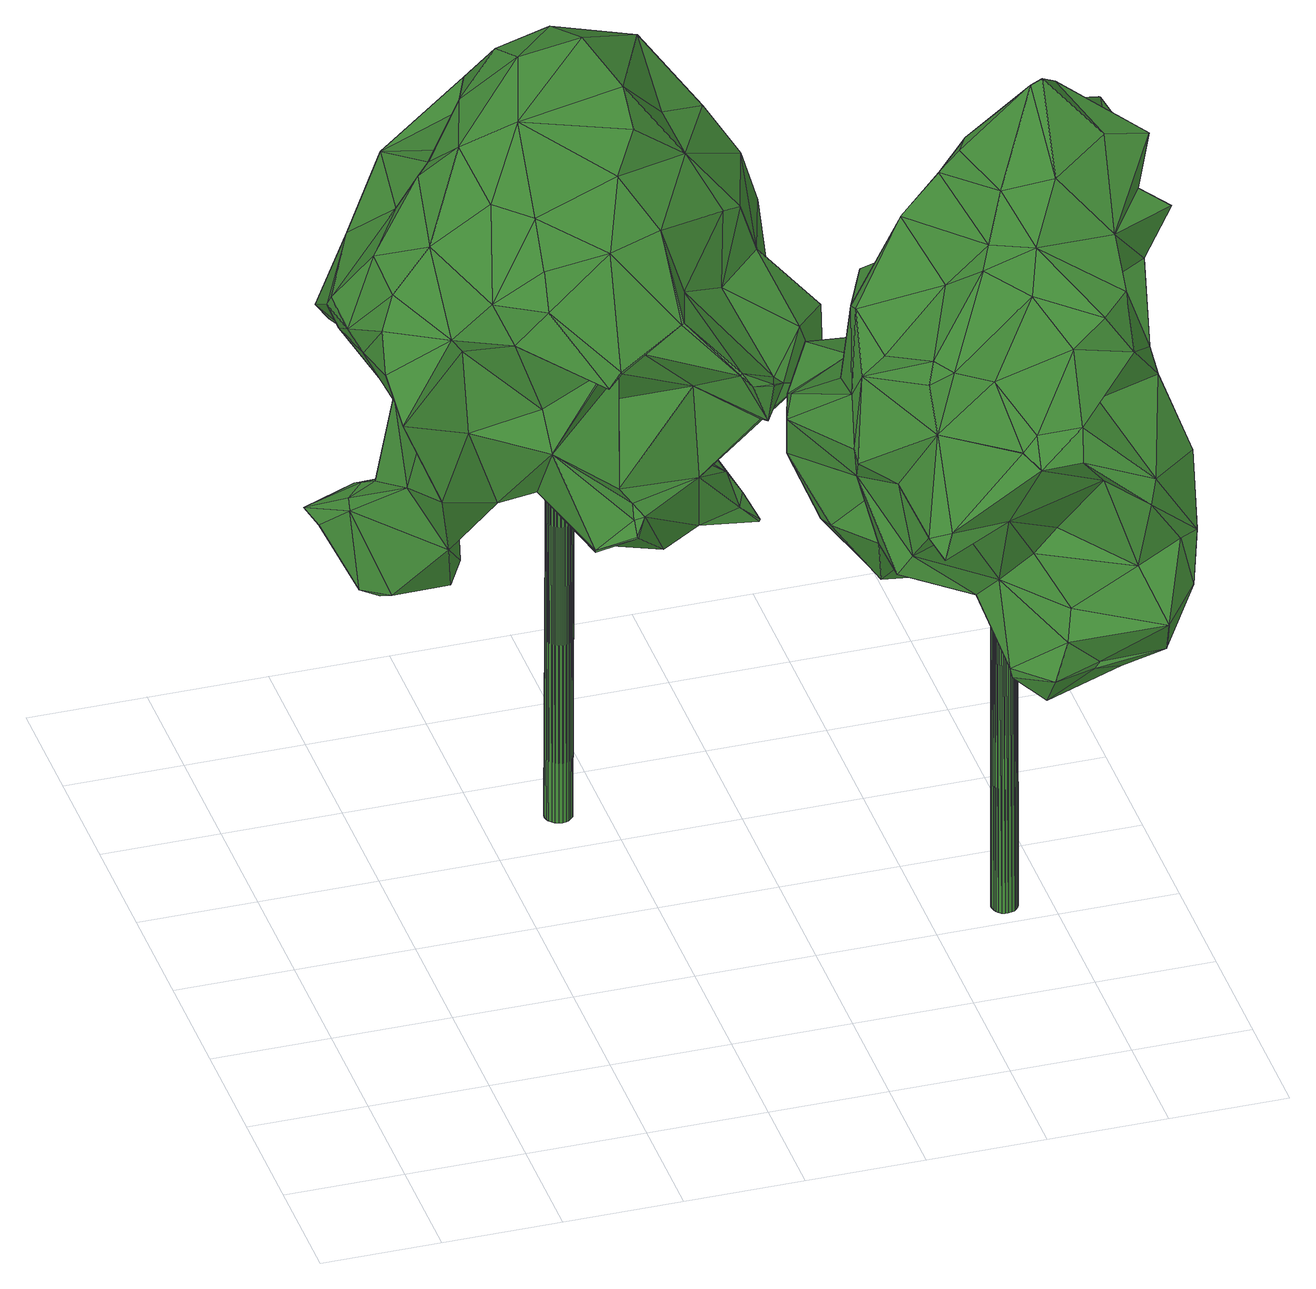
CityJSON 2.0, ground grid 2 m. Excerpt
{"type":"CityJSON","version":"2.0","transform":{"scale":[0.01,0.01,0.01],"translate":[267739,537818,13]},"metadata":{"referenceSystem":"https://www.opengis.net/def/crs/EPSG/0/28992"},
"CityObjects":{
"tree1":{"type":"SolitaryVegetationObject","attributes":{"gtid":246,"crown_width_m":7.89,"crown_median_z":22.29,"crown_r50_m":0.338,"crown_porosity":0.911,"trunk_H_m":9.11,"trunk_DBH_m":0.455,"trunk_radius_m":0.228,"trunk_base_height_m":13.18,"original_gtid":"246"},"geometry":[{"type":"Solid","lod":"3","boundaries":[[[[0,1,2]],[[3,4,5]],[[6,7,8]],[[9,10,11]],[[12,13,14]],[[15,13,12]],[[16,17,18]],[[19,20,21]],[[22,10,9]],[[23,24,25]],[[10,22,26]],[[27,28,29]],[[28,30,29]],[[31,32,6]],[[10,26,33]],[[34,10,33]],[[35,36,19]],[[19,21,35]],[[37,38,11]],[[39,40,41]],[[42,41,40]],[[43,44,45]],[[46,47,31]],[[48,1,15]],[[49,50,51]],[[36,52,53]],[[54,55,56]],[[57,3,39]],[[58,59,60]],[[61,59,58]],[[14,13,47]],[[62,63,64]],[[65,66,67]],[[68,69,70]],[[71,72,73]],[[74,75,76]],[[23,2,1]],[[69,77,78]],[[79,80,81]],[[82,81,80]],[[83,3,64]],[[79,84,49]],[[85,29,86]],[[87,88,89]],[[90,91,0]],[[92,46,93]],[[25,2,23]],[[94,32,95]],[[27,96,97]],[[98,86,99]],[[85,86,98]],[[85,98,99]],[[20,53,52]],[[100,101,102]],[[103,104,28]],[[102,55,54]],[[56,105,106]],[[107,87,108]],[[48,23,1]],[[109,110,111]],[[112,113,114]],[[30,89,115]],[[116,117,71]],[[12,14,118]],[[109,111,119]],[[109,119,120]],[[54,20,100]],[[58,121,122]],[[21,20,54]],[[0,123,90]],[[124,125,126]],[[127,128,129]],[[130,131,132]],[[133,134,56]],[[132,131,38]],[[23,48,24]],[[135,24,48]],[[136,91,137]],[[138,126,139]],[[10,24,135]],[[140,141,142]],[[93,46,143]],[[91,136,0]],[[138,139,67]],[[15,1,136]],[[139,144,65]],[[25,34,4]],[[25,4,57]],[[145,120,84]],[[143,146,93]],[[147,93,146]],[[136,1,0]],[[97,96,148]],[[125,144,139]],[[86,29,149]],[[150,151,63]],[[52,36,152]],[[153,93,147]],[[46,92,154]],[[155,156,101]],[[33,62,157]],[[158,159,110]],[[96,110,159]],[[56,55,133]],[[160,161,162]],[[102,54,100]],[[160,66,163]],[[160,163,164]],[[55,102,156]],[[133,55,156]],[[27,165,166]],[[167,168,16]],[[102,101,156]],[[33,169,62]],[[79,145,84]],[[156,155,133]],[[146,170,153]],[[126,125,139]],[[100,52,101]],[[20,52,100]],[[171,137,31]],[[113,172,173]],[[9,38,174]],[[64,151,83]],[[139,65,67]],[[175,176,150]],[[101,152,155]],[[63,151,64]],[[103,177,104]],[[178,70,179]],[[180,107,122]],[[181,179,182]],[[182,179,78]],[[0,2,123]],[[26,183,169]],[[26,169,33]],[[56,134,184]],[[162,185,138]],[[16,18,77]],[[186,187,188]],[[88,87,107]],[[85,99,128]],[[45,44,189]],[[190,43,170]],[[160,162,66]],[[162,67,66]],[[49,130,80]],[[79,49,80]],[[191,192,193]],[[31,137,91]],[[3,40,39]],[[128,99,129]],[[148,96,159]],[[148,159,158]],[[194,195,148]],[[196,146,143]],[[33,157,34]],[[34,157,5]],[[76,75,183]],[[120,145,105]],[[106,105,145]],[[29,85,197]],[[165,177,166]],[[147,146,153]],[[7,198,8]],[[196,8,198]],[[197,85,128]],[[153,92,93]],[[174,38,199]],[[52,152,101]],[[200,201,186]],[[37,11,48]],[[75,169,183]],[[109,120,202]],[[130,49,131]],[[51,131,49]],[[62,203,63]],[[204,203,75]],[[204,75,74]],[[165,104,177]],[[205,182,164]],[[164,206,205]],[[115,89,88]],[[12,80,130]],[[118,207,80]],[[153,45,92]],[[15,208,48]],[[53,19,36]],[[209,26,22]],[[138,201,126]],[[210,201,138]],[[166,28,27]],[[103,28,166]],[[22,193,209]],[[211,121,210]],[[81,212,106]],[[195,61,213]],[[211,122,121]],[[209,183,26]],[[76,183,209]],[[204,86,149]],[[193,9,214]],[[193,22,9]],[[174,214,9]],[[106,145,81]],[[165,215,87]],[[108,87,215]],[[9,11,38]],[[68,70,178]],[[203,62,169]],[[203,169,75]],[[91,32,31]],[[108,213,216]],[[217,210,218]],[[219,203,204]],[[204,173,219]],[[4,3,57]],[[72,172,220]],[[163,144,124]],[[191,193,214]],[[221,222,140]],[[30,104,89]],[[122,185,180]],[[76,99,74]],[[58,210,121]],[[165,87,104]],[[209,192,76]],[[223,41,42]],[[29,224,225]],[[106,212,226]],[[210,58,218]],[[219,71,117]],[[41,95,90]],[[227,64,157]],[[227,157,62]],[[83,151,178]],[[109,202,158]],[[45,189,92]],[[92,189,154]],[[74,99,86]],[[129,228,127]],[[171,31,229]],[[171,229,136]],[[112,172,113]],[[65,144,66]],[[163,66,144]],[[167,178,168]],[[35,226,43]],[[212,43,226]],[[38,37,132]],[[47,229,31]],[[87,89,104]],[[225,111,110]],[[197,142,141]],[[119,111,225]],[[151,150,176]],[[81,145,79]],[[220,230,231]],[[220,112,230]],[[40,232,42]],[[29,225,27]],[[27,225,96]],[[110,96,225]],[[230,88,231]],[[68,178,233]],[[167,233,178]],[[179,70,78]],[[175,180,234]],[[34,235,10]],[[25,235,34]],[[25,123,2]],[[57,123,25]],[[25,24,235]],[[127,228,191]],[[82,80,207]],[[138,67,162]],[[74,86,204]],[[196,236,146]],[[124,236,196]],[[206,124,196]],[[200,146,236]],[[237,186,238]],[[17,16,168]],[[215,213,108]],[[30,115,239]],[[140,120,141]],[[131,51,199]],[[131,199,38]],[[51,222,240]],[[50,222,51]],[[120,105,202]],[[43,241,242]],[[188,242,241]],[[105,56,184]],[[71,73,116]],[[179,232,83]],[[40,83,232]],[[175,243,180]],[[60,105,184]],[[13,15,229]],[[14,47,154]],[[46,154,47]],[[54,226,21]],[[21,226,35]],[[73,72,231]],[[72,220,231]],[[130,208,12]],[[146,200,170]],[[17,168,176]],[[44,43,212]],[[35,43,36]],[[186,188,244]],[[186,244,200]],[[43,45,153]],[[53,20,19]],[[161,160,164]],[[42,94,223]],[[205,94,42]],[[90,95,91]],[[41,223,95]],[[32,94,205]],[[7,32,205]],[[184,218,60]],[[184,242,218]],[[118,14,189]],[[118,189,207]],[[14,154,189]],[[104,30,28]],[[155,134,133]],[[184,134,155]],[[189,44,207]],[[207,44,82]],[[68,77,69]],[[233,77,68]],[[88,107,243]],[[42,245,205]],[[36,184,152]],[[155,152,184]],[[117,203,219]],[[117,63,203]],[[166,177,103]],[[82,212,81]],[[44,212,82]],[[162,161,185]],[[161,18,246]],[[180,185,161]],[[43,153,170]],[[188,241,43]],[[190,188,43]],[[181,182,245]],[[181,245,179]],[[128,247,197]],[[127,247,128]],[[191,247,127]],[[236,201,200]],[[124,201,236]],[[126,201,124]],[[193,192,209]],[[6,8,143]],[[143,8,196]],[[248,117,116]],[[63,248,150]],[[117,248,63]],[[217,188,187]],[[188,217,242]],[[240,199,51]],[[221,240,222]],[[244,188,170]],[[190,170,188]],[[94,95,223]],[[112,220,172]],[[64,3,157]],[[34,5,4]],[[174,199,240]],[[3,5,157]],[[233,167,77]],[[77,167,16]],[[32,91,95]],[[30,249,29]],[[149,29,249]],[[249,114,113]],[[227,62,64]],[[151,176,168]],[[178,151,168]],[[206,196,198]],[[135,11,10]],[[12,118,80]],[[15,12,208]],[[221,140,197]],[[136,229,15]],[[37,208,130]],[[54,56,226]],[[39,41,90]],[[180,243,107]],[[242,184,36]],[[106,226,56]],[[250,61,122]],[[246,18,234]],[[230,112,88]],[[43,242,36]],[[192,99,76]],[[192,228,99]],[[129,99,228]],[[191,228,192]],[[214,174,247]],[[214,247,191]],[[72,219,172]],[[173,172,219]],[[107,216,122]],[[108,216,107]],[[150,243,175]],[[73,88,243]],[[116,243,248]],[[244,170,200]],[[210,217,238]],[[27,215,165]],[[97,215,27]],[[248,243,150]],[[246,234,161]],[[161,234,180]],[[202,194,148]],[[158,202,148]],[[88,112,115]],[[219,72,71]],[[122,61,58]],[[112,251,115]],[[178,179,83]],[[217,218,242]],[[60,218,58]],[[48,208,37]],[[206,198,205]],[[7,205,198]],[[205,245,182]],[[48,11,135]],[[123,252,90]],[[7,6,32]],[[6,143,46]],[[3,83,40]],[[39,252,57]],[[249,30,239]],[[46,31,6]],[[234,176,175]],[[69,78,70]],[[10,235,24]],[[73,231,88]],[[47,13,229]],[[73,243,116]],[[110,109,158]],[[141,224,29]],[[141,29,197]],[[210,238,201]],[[225,224,119]],[[224,141,120]],[[119,224,120]],[[245,42,232]],[[245,232,179]],[[140,142,197]],[[90,252,39]],[[123,57,252]],[[194,59,195]],[[61,195,59]],[[97,213,215]],[[195,213,97]],[[250,122,216]],[[201,238,186]],[[237,187,186]],[[50,120,222]],[[211,210,138]],[[138,185,211]],[[122,211,185]],[[84,120,50]],[[49,84,50]],[[164,182,161]],[[163,124,206]],[[163,206,164]],[[125,124,144]],[[136,137,171]],[[148,195,97]],[[249,239,114]],[[217,187,238]],[[237,238,187]],[[194,202,59]],[[60,59,105]],[[202,105,59]],[[239,115,251]],[[78,77,18]],[[182,18,161]],[[78,18,182]],[[234,18,176]],[[17,176,18]],[[132,37,130]],[[240,221,174]],[[247,221,197]],[[174,221,247]],[[140,222,120]],[[149,253,204]],[[204,253,173]],[[249,253,149]],[[173,253,113]],[[249,113,253]],[[112,114,239]],[[239,251,112]],[[216,213,250]],[[250,213,61]],[[254,255,256]],[[254,256,257]],[[257,256,258]],[[257,258,259]],[[256,255,260]],[[256,260,258]],[[258,260,261]],[[258,261,259]],[[260,255,262]],[[260,262,261]],[[261,262,263]],[[261,263,259]],[[262,255,264]],[[262,264,263]],[[263,264,265]],[[263,265,259]],[[264,255,266]],[[264,266,265]],[[265,266,267]],[[265,267,259]],[[266,255,268]],[[266,268,267]],[[267,268,269]],[[267,269,259]],[[268,255,270]],[[268,270,269]],[[269,270,271]],[[269,271,259]],[[270,255,272]],[[270,272,271]],[[271,272,273]],[[271,273,259]],[[272,255,274]],[[272,274,273]],[[273,274,275]],[[273,275,259]],[[274,255,276]],[[274,276,275]],[[275,276,277]],[[275,277,259]],[[276,255,278]],[[276,278,277]],[[277,278,279]],[[277,279,259]],[[278,255,280]],[[278,280,279]],[[279,280,281]],[[279,281,259]],[[280,255,282]],[[280,282,281]],[[281,282,283]],[[281,283,259]],[[282,255,284]],[[282,284,283]],[[283,284,285]],[[283,285,259]],[[284,255,286]],[[284,286,285]],[[285,286,287]],[[285,287,259]],[[286,255,288]],[[286,288,287]],[[287,288,289]],[[287,289,259]],[[288,255,290]],[[288,290,289]],[[289,290,291]],[[289,291,259]],[[290,255,292]],[[290,292,291]],[[291,292,293]],[[291,293,259]],[[292,255,294]],[[292,294,293]],[[293,294,295]],[[293,295,259]],[[294,255,296]],[[294,296,295]],[[295,296,297]],[[295,297,259]],[[296,255,298]],[[296,298,297]],[[297,298,299]],[[297,299,259]],[[298,255,300]],[[298,300,299]],[[299,300,301]],[[299,301,259]],[[300,255,302]],[[300,302,301]],[[301,302,303]],[[301,303,259]],[[302,255,254]],[[302,254,303]],[[303,254,257]],[[303,257,259]]]]}]},
"tree2":{"type":"SolitaryVegetationObject","attributes":{"gtid":198,"crown_width_m":7.29,"crown_median_z":22.56,"crown_r50_m":0.337,"crown_porosity":0.909,"trunk_H_m":9.37,"trunk_DBH_m":0.426,"trunk_radius_m":0.213,"trunk_base_height_m":13.19,"original_gtid":"198"},"geometry":[{"type":"Solid","lod":"3","boundaries":[[[[304,305,306]],[[307,308,309]],[[310,308,307]],[[311,312,313]],[[314,315,316]],[[309,317,307]],[[318,319,320]],[[321,322,323]],[[324,325,326]],[[314,327,328]],[[329,330,331]],[[332,321,333]],[[315,334,316]],[[335,334,315]],[[328,336,337]],[[338,325,324]],[[311,339,340]],[[314,316,327]],[[341,342,343]],[[344,345,346]],[[347,348,349]],[[340,350,311]],[[351,352,353]],[[354,330,355]],[[356,336,334]],[[357,358,359]],[[360,361,362]],[[363,364,365]],[[366,367,368]],[[369,360,362]],[[370,371,372]],[[373,374,375]],[[376,307,317]],[[377,336,356]],[[378,376,379]],[[380,376,378]],[[380,378,381]],[[359,382,383]],[[340,339,384]],[[385,386,387]],[[388,389,390]],[[388,390,391]],[[392,361,393]],[[361,392,394]],[[395,396,397]],[[388,396,395]],[[398,312,311]],[[399,358,400]],[[401,402,403]],[[404,347,341]],[[405,347,404]],[[329,406,407]],[[329,323,406]],[[364,408,409]],[[392,393,410]],[[411,412,413]],[[414,371,370]],[[415,407,387]],[[415,329,407]],[[416,328,337]],[[417,418,399]],[[408,419,420]],[[372,421,422]],[[423,398,311]],[[424,425,387]],[[379,376,353]],[[384,426,370]],[[427,428,429]],[[430,428,427]],[[324,431,338]],[[432,433,306]],[[434,435,436]],[[437,435,434]],[[354,438,325]],[[439,417,440]],[[346,441,442]],[[311,313,339]],[[443,319,444]],[[445,339,313]],[[309,446,317]],[[447,411,448]],[[449,448,411]],[[325,450,326]],[[406,323,322]],[[451,322,321]],[[379,452,378]],[[390,331,330]],[[364,453,365]],[[451,406,322]],[[395,389,388]],[[389,395,451]],[[329,333,323]],[[323,333,321]],[[454,420,419]],[[434,436,414]],[[376,317,353]],[[332,333,331]],[[332,331,390]],[[380,307,376]],[[363,455,454]],[[456,348,457]],[[458,307,380]],[[336,377,459]],[[460,459,377]],[[445,429,339]],[[384,339,429]],[[443,358,357]],[[383,461,462]],[[351,446,455]],[[351,455,365]],[[463,418,417]],[[336,464,465]],[[330,354,390]],[[404,341,343]],[[343,461,404]],[[466,467,386]],[[360,369,397]],[[360,397,468]],[[450,469,326]],[[458,310,307]],[[356,334,335]],[[470,352,471]],[[429,428,426]],[[384,372,350]],[[384,370,372]],[[384,350,340]],[[468,448,472]],[[364,409,453]],[[313,444,445]],[[315,473,335]],[[353,352,474]],[[325,338,475]],[[348,347,405]],[[348,405,457]],[[354,475,390]],[[348,337,408]],[[446,476,455]],[[477,455,476]],[[445,444,319]],[[395,367,366]],[[383,462,401]],[[445,319,318]],[[442,344,346]],[[354,325,475]],[[402,478,479]],[[398,480,312]],[[440,312,480]],[[398,423,480]],[[443,357,319]],[[481,482,397]],[[391,482,481]],[[334,336,483]],[[334,483,316]],[[414,426,434]],[[407,385,387]],[[406,442,407]],[[393,484,410]],[[421,410,484]],[[485,345,486]],[[485,486,380]],[[487,488,361]],[[489,375,374]],[[380,486,345]],[[412,411,490]],[[491,304,492]],[[312,400,313]],[[464,336,459]],[[393,361,484]],[[493,494,425]],[[363,454,419]],[[361,495,362]],[[394,495,361]],[[347,342,341]],[[496,422,421]],[[349,408,420]],[[349,348,408]],[[497,305,491]],[[351,471,352]],[[477,454,455]],[[421,484,496]],[[460,498,459]],[[499,472,449]],[[345,495,394]],[[462,461,343]],[[347,476,479]],[[500,476,501]],[[456,457,493]],[[500,502,403]],[[498,503,459]],[[311,350,423]],[[432,504,374]],[[505,506,317]],[[306,507,304]],[[499,361,488]],[[451,442,406]],[[452,467,508]],[[466,441,509]],[[364,363,419]],[[408,364,419]],[[471,351,365]],[[404,493,510]],[[447,448,324]],[[421,372,371]],[[496,449,413]],[[379,511,452]],[[353,511,379]],[[507,433,404]],[[507,404,461]],[[415,387,373]],[[327,483,328]],[[336,328,483]],[[474,409,337]],[[476,446,501]],[[382,492,461]],[[344,366,345]],[[308,310,435]],[[415,373,375]],[[306,433,507]],[[494,387,425]],[[512,326,469]],[[449,411,413]],[[443,400,358]],[[374,504,438]],[[405,404,457]],[[513,514,500]],[[427,500,514]],[[314,416,315]],[[391,390,475]],[[391,475,338]],[[515,337,336]],[[374,438,489]],[[325,469,450]],[[416,337,335]],[[456,335,337]],[[442,451,395]],[[473,315,416]],[[516,474,517]],[[427,514,430]],[[494,374,373]],[[383,401,320]],[[518,383,320]],[[399,418,359]],[[463,519,418]],[[439,519,463]],[[427,429,445]],[[427,445,318]],[[487,361,360]],[[491,520,521]],[[520,491,439]],[[466,407,441]],[[442,441,407]],[[452,508,381]],[[346,381,508]],[[496,484,499]],[[449,496,499]],[[380,345,458]],[[345,394,522]],[[345,522,458]],[[437,434,430]],[[456,337,348]],[[440,521,439]],[[520,439,521]],[[523,368,367]],[[437,430,514]],[[408,337,409]],[[512,504,432]],[[469,504,512]],[[432,306,512]],[[434,426,428]],[[429,426,384]],[[465,515,336]],[[497,512,305]],[[387,524,424]],[[440,480,521]],[[377,356,525]],[[433,493,404]],[[310,436,435]],[[474,465,517]],[[468,397,482]],[[468,482,431]],[[518,320,319]],[[443,444,400]],[[463,417,439]],[[505,353,506]],[[313,400,444]],[[399,400,417]],[[418,519,382]],[[492,526,461]],[[501,513,500]],[[417,400,440]],[[400,312,440]],[[399,359,358]],[[327,316,483]],[[451,321,389]],[[461,526,507]],[[304,526,492]],[[403,402,479]],[[412,521,422]],[[423,422,521]],[[423,521,480]],[[373,387,494]],[[512,306,305]],[[493,433,494]],[[353,505,351]],[[499,488,472]],[[365,453,527]],[[346,485,381]],[[346,345,485]],[[487,360,468]],[[481,397,396]],[[481,396,391]],[[391,396,388]],[[436,458,522]],[[380,381,485]],[[414,436,392]],[[452,381,378]],[[473,416,335]],[[328,416,314]],[[382,461,383]],[[496,413,422]],[[412,422,413]],[[350,372,422]],[[350,422,423]],[[498,424,503]],[[421,371,410]],[[370,426,414]],[[377,525,493]],[[425,377,493]],[[365,455,363]],[[382,359,418]],[[438,469,325]],[[528,382,519]],[[528,519,491]],[[447,529,411]],[[490,491,530]],[[490,530,412]],[[521,530,491]],[[521,412,530]],[[515,465,474]],[[531,337,515]],[[474,337,531]],[[351,505,446]],[[317,446,505]],[[518,359,383]],[[391,338,482]],[[431,482,338]],[[460,424,498]],[[431,448,468]],[[392,522,394]],[[357,359,518]],[[354,355,438]],[[518,319,357]],[[438,504,469]],[[324,448,431]],[[501,446,532]],[[349,454,347]],[[349,420,454]],[[476,347,454]],[[474,531,515]],[[459,533,464]],[[304,507,526]],[[404,510,457]],[[347,479,534]],[[479,500,403]],[[500,479,476]],[[401,478,402]],[[401,534,478]],[[497,491,490]],[[533,503,424]],[[533,459,503]],[[424,460,425]],[[377,425,460]],[[308,435,437]],[[424,524,533]],[[345,366,495]],[[369,523,397]],[[470,453,409]],[[456,525,335]],[[335,525,356]],[[442,366,344]],[[395,366,442]],[[458,436,310]],[[464,533,535]],[[467,516,535]],[[477,476,454]],[[467,535,386]],[[533,386,535]],[[465,464,535]],[[466,509,467]],[[346,509,441]],[[346,508,509]],[[467,509,508]],[[410,536,392]],[[414,392,536]],[[371,536,410]],[[371,414,536]],[[487,468,488]],[[472,488,468]],[[332,389,321]],[[474,352,470]],[[474,470,409]],[[304,491,305]],[[385,407,466]],[[308,514,513]],[[331,333,329]],[[397,367,395]],[[523,367,397]],[[390,389,332]],[[514,308,437]],[[456,493,525]],[[527,453,470]],[[527,470,471]],[[471,365,527]],[[308,532,309]],[[513,532,308]],[[513,501,532]],[[309,532,446]],[[436,522,392]],[[433,432,537]],[[362,495,368]],[[430,434,428]],[[368,495,366]],[[362,523,369]],[[368,523,362]],[[374,537,432]],[[494,433,537]],[[494,537,374]],[[386,385,466]],[[320,538,318]],[[491,519,439]],[[320,401,538]],[[401,403,538]],[[502,538,403]],[[500,538,502]],[[500,427,538]],[[318,538,427]],[[479,478,534]],[[438,355,489]],[[489,355,375]],[[375,355,415]],[[329,355,330]],[[415,355,329]],[[457,510,493]],[[467,452,511]],[[467,511,516]],[[516,511,474]],[[353,474,511]],[[343,342,462]],[[462,342,401]],[[534,401,342]],[[347,534,342]],[[449,472,448]],[[535,539,465]],[[535,516,539]],[[517,465,539]],[[517,539,516]],[[317,506,353]],[[499,484,361]],[[382,528,492]],[[324,326,529]],[[512,529,326]],[[491,492,528]],[[497,490,529]],[[324,529,447]],[[497,529,512]],[[490,411,529]],[[386,533,524]],[[386,524,387]],[[540,541,542]],[[540,542,543]],[[543,542,544]],[[543,544,545]],[[542,541,546]],[[542,546,544]],[[544,546,547]],[[544,547,545]],[[546,541,548]],[[546,548,547]],[[547,548,549]],[[547,549,545]],[[548,541,550]],[[548,550,549]],[[549,550,551]],[[549,551,545]],[[550,541,552]],[[550,552,551]],[[551,552,553]],[[551,553,545]],[[552,541,554]],[[552,554,553]],[[553,554,555]],[[553,555,545]],[[554,541,556]],[[554,556,555]],[[555,556,557]],[[555,557,545]],[[556,541,558]],[[556,558,557]],[[557,558,559]],[[557,559,545]],[[558,541,560]],[[558,560,559]],[[559,560,561]],[[559,561,545]],[[560,541,562]],[[560,562,561]],[[561,562,563]],[[561,563,545]],[[562,541,564]],[[562,564,563]],[[563,564,565]],[[563,565,545]],[[564,541,566]],[[564,566,565]],[[565,566,567]],[[565,567,545]],[[566,541,568]],[[566,568,567]],[[567,568,569]],[[567,569,545]],[[568,541,570]],[[568,570,569]],[[569,570,571]],[[569,571,545]],[[570,541,572]],[[570,572,571]],[[571,572,573]],[[571,573,545]],[[572,541,574]],[[572,574,573]],[[573,574,575]],[[573,575,545]],[[574,541,576]],[[574,576,575]],[[575,576,577]],[[575,577,545]],[[576,541,578]],[[576,578,577]],[[577,578,579]],[[577,579,545]],[[578,541,580]],[[578,580,579]],[[579,580,581]],[[579,581,545]],[[580,541,582]],[[580,582,581]],[[581,582,583]],[[581,583,545]],[[582,541,584]],[[582,584,583]],[[583,584,585]],[[583,585,545]],[[584,541,586]],[[584,586,585]],[[585,586,587]],[[585,587,545]],[[586,541,588]],[[586,588,587]],[[587,588,589]],[[587,589,545]],[[588,541,540]],[[588,540,589]],[[589,540,543]],[[589,543,545]]]]}]}
},
"vertices":[
[463,1035,1404],[476,955,1437],[549,1022,1438],[711,1107,1189],[703,1060,1301],[709,1043,1229],[315,1177,1095],[331,1238,1088],[318,1197,1080],[631,688,1249],[711,817,1296],[580,753,1320],[285,803,1211],[302,924,1263],[213,870,1164],[355,877,1340],[703,1215,893],[702,1184,917],[675,1151,925],[182,837,759],[89,842,726],[151,804,757],[759,769,1208],[566,899,1493],[618,848,1422],[683,987,1418],[794,792,1195],[675,625,718],[752,655,717],[672,613,818],[747,713,749],[295,1105,1195],[439,1193,1161],[833,917,1208],[781,954,1285],[200,820,769],[256,861,745],[441,745,1272],[540,662,1240],[620,1173,1239],[625,1162,1113],[560,1211,1177],[584,1246,1099],[233,829,919],[182,827,1013],[169,915,1006],[224,1054,1087],[282,978,1171],[442,842,1393],[376,642,1109],[512,600,1061],[494,516,1084],[158,894,686],[180,869,738],[143,772,755],[203,736,605],[284,698,700],[682,1083,1327],[503,885,669],[492,788,775],[431,833,728],[581,774,734],[870,946,1092],[852,1014,991],[816,1121,1091],[496,1306,748],[502,1256,752],[509,1262,726],[727,1240,899],[698,1222,895],[700,1191,920],[763,968,891],[710,972,893],[755,1002,840],[894,670,919],[912,743,1016],[855,670,1033],[699,1221,892],[673,1153,928],[307,698,1075],[289,696,1101],[191,639,993],[185,712,1044],[786,1161,1070],[426,657,968],[751,540,961],[859,672,922],[762,821,705],[740,863,714],[760,821,708],[475,1144,1286],[442,1136,1288],[153,929,1045],[178,1075,945],[528,1264,1102],[470,1191,1195],[614,616,690],[612,619,689],[746,659,982],[803,584,991],[105,813,709],[173,824,613],[158,768,603],[787,661,683],[766,687,722],[362,688,781],[252,626,844],[739,865,711],[729,833,707],[475,526,774],[538,499,802],[536,501,803],[617,849,787],[605,762,904],[651,765,768],[720,834,720],[801,995,874],[804,963,905],[218,785,1144],[539,529,817],[428,609,912],[519,934,677],[567,935,667],[562,1054,1397],[409,1196,844],[408,1258,795],[368,1176,692],[727,501,1053],[754,508,978],[764,509,1042],[347,669,1175],[427,623,1174],[432,666,1223],[309,768,583],[330,786,614],[618,790,1378],[392,996,1346],[424,1079,1268],[467,1105,676],[473,1279,712],[550,650,1016],[533,590,838],[568,718,920],[216,1118,973],[411,1259,796],[309,671,936],[268,1100,936],[193,1048,932],[498,572,758],[749,692,969],[852,1003,867],[798,1118,1002],[213,879,646],[205,988,946],[155,912,1069],[236,854,602],[188,754,595],[772,1047,1135],[475,526,770],[505,540,767],[480,1214,777],[558,1088,800],[515,1148,734],[441,1203,864],[500,1194,912],[773,675,677],[786,661,680],[739,1234,886],[738,1173,934],[825,804,1100],[264,972,971],[358,975,1270],[615,863,934],[700,804,974],[635,586,1134],[783,1035,796],[733,1143,941],[787,663,681],[739,1175,937],[686,1124,1012],[662,1072,724],[614,1070,1062],[516,1135,931],[824,801,1102],[339,832,701],[604,1063,740],[473,1054,896],[454,914,867],[401,919,908],[165,853,1045],[389,916,945],[718,530,1061],[788,590,1002],[668,680,1129],[519,671,801],[577,671,740],[303,1142,983],[663,617,992],[344,1203,1050],[520,537,1098],[333,1098,901],[423,1120,780],[421,668,804],[859,826,959],[844,798,944],[467,1202,1078],[445,1207,938],[193,760,1096],[383,795,1278],[745,732,1089],[452,1000,707],[490,979,702],[237,698,917],[630,753,736],[639,587,1135],[685,690,702],[718,834,717],[454,904,781],[434,882,763],[788,872,932],[625,961,864],[581,612,1071],[515,599,1060],[561,1276,1122],[544,554,832],[557,527,821],[227,736,805],[780,1004,1097],[764,512,1043],[327,949,1270],[646,1000,777],[714,1013,822],[623,1163,1110],[739,1238,886],[714,1017,822],[702,916,1313],[331,1101,902],[514,943,790],[476,1012,731],[658,774,762],[521,537,1094],[367,816,942],[347,855,774],[784,1031,797],[338,1054,963],[577,1153,1094],[652,1042,906],[715,529,1058],[851,1000,866],[659,709,814],[636,822,755],[637,822,758],[577,1107,1275],[715,747,978],[548,895,18],[525,895,18],[547,901,18],[548,883,929],[547,889,930],[525,883,929],[545,906,18],[545,894,930],[541,911,18],[541,899,930],[537,915,18],[537,903,930],[531,917,18],[531,905,930],[525,918,18],[525,906,930],[519,917,18],[519,905,930],[514,915,18],[514,903,930],[509,911,18],[509,900,930],[505,907,18],[505,895,930],[503,901,18],[503,889,930],[502,895,18],[502,884,929],[503,889,18],[503,878,929],[505,884,18],[505,872,929],[509,879,18],[509,867,929],[513,876,18],[513,864,929],[519,873,18],[519,861,929],[525,872,18],[525,861,929],[531,873,18],[531,861,929],[536,875,18],[536,864,929],[541,879,18],[541,867,929],[545,883,18],[545,872,929],[547,889,18],[547,877,929],
[1272,433,1179],[1255,354,1133],[1254,375,1026],[802,563,984],[908,571,1033],[861,658,1011],[789,494,1033],[1175,466,1564],[1233,526,1521],[1166,565,1464],[1315,816,605],[1381,781,636],[1379,780,633],[858,642,951],[1148,743,1269],[1203,681,1368],[1282,728,1227],[1101,87,684],[1044,135,673],[1098,124,626],[1264,78,1046],[1339,103,920],[1350,162,1030],[1315,813,602],[1283,800,608],[1227,144,654],[1291,107,702],[1289,104,701],[1184,120,686],[1175,118,676],[1345,747,662],[1343,717,696],[1240,695,627],[1177,771,732],[1250,56,1014],[1085,526,1442],[1069,504,1435],[1226,623,1012],[1280,739,1066],[1368,687,1053],[885,238,835],[842,317,980],[892,362,812],[1220,771,977],[1212,820,821],[1220,847,834],[1103,392,1424],[966,761,850],[980,748,826],[928,632,775],[1331,94,821],[1221,175,741],[1291,642,695],[1349,670,1375],[1350,667,1376],[1382,627,1328],[934,101,992],[935,182,1128],[901,115,980],[1075,887,827],[1028,901,768],[1012,867,826],[911,240,863],[966,149,961],[928,165,959],[920,88,952],[968,491,1337],[1004,366,1281],[1066,336,1365],[1246,327,734],[1317,347,793],[1247,296,754],[818,561,854],[1277,583,701],[830,472,800],[847,538,793],[778,486,926],[838,442,805],[1338,575,1251],[1397,626,1200],[1039,519,1389],[1163,346,757],[1138,456,716],[1219,364,687],[1142,139,783],[1129,111,739],[1273,37,791],[1241,101,870],[857,336,1155],[934,226,1194],[834,283,1026],[1039,190,826],[1096,190,864],[1036,125,980],[1193,464,1574],[1343,609,1350],[1244,559,1466],[1290,761,1179],[1237,800,1084],[1217,762,1070],[1243,603,967],[1187,700,854],[1072,159,655],[1137,238,718],[1148,860,738],[1097,814,737],[951,256,1217],[1256,171,1230],[1258,220,1313],[1208,172,1304],[875,431,1218],[1205,261,751],[1311,782,643],[1235,539,1407],[1326,563,1316],[1138,895,824],[1203,906,828],[1048,308,1337],[1136,309,1363],[1184,360,1453],[1206,415,638],[1305,438,751],[969,494,1336],[1081,591,1220],[1020,520,1259],[1070,572,1302],[931,594,1177],[1145,84,1097],[1265,333,944],[1260,492,913],[877,464,1202],[859,460,1071],[848,364,1104],[901,465,1071],[1263,249,838],[1337,416,1368],[1358,427,1462],[1031,251,803],[1011,224,780],[1239,651,1402],[1205,647,1401],[1151,668,1346],[974,732,951],[1198,182,1145],[1154,114,1143],[1156,170,1255],[1348,148,956],[1040,135,691],[906,460,701],[1026,900,769],[1139,862,850],[1014,774,910],[1301,681,754],[1259,661,788],[771,464,1006],[1158,533,620],[1213,503,678],[1337,600,1082],[1386,691,1080],[1306,545,1311],[1134,555,633],[1143,623,686],[1103,383,773],[990,436,681],[1078,88,1092],[1305,214,956],[1039,811,807],[988,777,829],[1085,136,1127],[1345,749,664],[1062,666,770],[1308,90,917],[1099,803,1004],[1056,754,922],[1235,809,1081],[1211,793,1065],[1279,411,1486],[1138,202,898],[1192,127,1026],[1311,780,641],[978,234,1204],[915,382,910],[866,429,1004],[1059,127,1104],[1059,125,1106],[1264,285,793],[1300,232,1192],[1337,385,1254],[1273,509,1219],[1321,540,851],[1314,379,777],[889,245,1002],[1112,251,1312],[1294,261,1168],[1195,476,652],[1039,215,1187],[1101,675,1103],[1027,681,948],[1190,672,1136],[1181,448,635],[1277,272,928],[970,727,869],[928,569,918],[1233,477,1052],[917,430,694],[1016,354,832],[1209,535,848],[949,541,792],[1295,260,1074],[1038,609,1055],[949,600,1124],[1148,630,705],[1025,518,801],[1065,664,771],[1282,725,1227],[1306,536,1285],[1379,373,1354],[1270,322,1353],[835,307,1038],[920,91,950],[1203,414,639],[1291,611,719],[1247,553,1116],[1023,866,805],[1291,523,1269],[1311,223,1143],[1235,302,1270],[1175,738,761],[997,677,927],[1178,447,636],[1237,811,1080],[1111,478,728],[899,352,1175],[1218,363,866],[1168,717,1243],[1153,564,777],[1146,445,19],[1125,445,19],[1146,451,19],[1149,460,956],[1149,465,955],[1128,459,956],[1143,456,19],[1147,470,955],[1140,460,19],[1143,475,955],[1135,464,19],[1139,478,955],[1130,466,19],[1133,480,955],[1125,466,19],[1128,481,955],[1119,465,19],[1122,480,955],[1114,463,19],[1117,478,955],[1110,460,19],[1113,474,955],[1106,455,19],[1110,470,956],[1104,450,19],[1108,464,956],[1104,445,19],[1107,459,956],[1105,439,19],[1108,453,956],[1107,434,19],[1110,448,956],[1110,430,19],[1113,444,956],[1115,426,19],[1118,441,956],[1120,424,19],[1123,439,956],[1125,424,19],[1129,438,956],[1131,425,19],[1134,439,956],[1136,427,19],[1139,441,956],[1140,430,19],[1143,444,956],[1144,435,19],[1147,449,956],[1146,440,19],[1149,454,956]
]}
